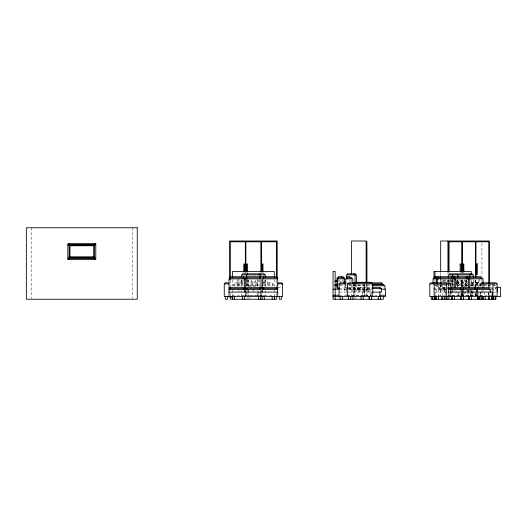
<?xml version="1.0" encoding="UTF-8"?>
<svg xmlns="http://www.w3.org/2000/svg" width="527" height="527" viewBox="0 0 527 527"><rect width="100%" height="100%" fill="white"/><g stroke="black" fill="none" stroke-linecap="round" stroke-linejoin="round"><path stroke-width="0.4" stroke-dasharray="2.63 1.98" d="M242.519 282.294L241.458 283.348L243.046 283.348M452.963 282.294L451.902 283.348L453.497 283.348M477.198 282.821L476.144 283.882L476.144 286.266M243.316 280.443L240.141 280.443L240.141 281.504M246.491 280.443L251.26 280.443L251.26 281.504M260.259 280.443L255.496 280.443L255.496 281.504M263.434 280.443L266.609 280.443L266.609 281.504M337.346 280.443L343.11 280.443L343.11 281.504M442.291 280.443L453.266 280.443M454.808 280.443L467.344 280.443M243.316 281.504L239.08 281.504L239.08 284.679M246.089 281.504L252.314 281.504L252.314 284.679M260.259 281.504L254.436 281.504L254.436 284.679M263.434 281.504L267.67 281.504L267.67 284.679M338.611 281.504L343.373 281.504M442.034 281.504L453.503 281.504M456.125 281.504L467.587 281.504M262.242 282.294L264.231 282.294L265.285 283.348L263.698 283.348M456.224 282.294L464.366 282.294L465.427 283.348L465.427 286.596M471.098 282.294L480.057 282.294M242.749 282.821L234.574 282.821L234.574 283.882M246.017 282.821L259.91 282.821M263.177 282.821L272.169 282.821L272.169 283.882M456.731 282.821L468.029 282.821M471.257 282.821L479.629 282.821M456.033 283.348L465.427 283.348M470.763 283.348L479.873 283.348M243.243 283.882L233.52 283.882L233.52 284.679L243.243 284.679M246.017 283.882L260.259 283.882M263.177 283.882L273.23 283.882L273.23 284.679L263.5 284.679M456.487 283.882L468.029 283.882M471.184 283.882L479.577 283.882M246.089 284.679L260.364 284.679M339.559 284.679L344.487 284.679M348.584 284.679L371.561 284.679M453.503 284.679L435.704 284.679L435.704 285.739M454.537 284.679L469.149 284.679M470.677 284.679L494.57 284.679L494.57 285.739M470.631 285.469L472.943 285.469L472.943 284.679M232.993 285.739L243.099 285.739M246.037 285.739L260.364 285.739M263.157 285.739L273.757 285.739M339.559 285.739L344.487 285.739M348.248 285.739L371.891 285.739M434.643 285.739L453.53 285.739M456.145 285.739L467.712 285.739M469.952 285.739L495.63 285.739L495.63 289.178M248.737 286.266L258.006 286.266M364.019 286.266L364.552 286.266L364.552 296.062M463.51 286.266L467.785 286.266M277.722 287.32L280.904 287.32M348.545 287.32L371.627 287.32M449.551 287.327L438.056 287.327L438.056 288.381M489.86 287.32L496.256 287.32M338.841 288.117L344.375 288.117L344.375 284.257M348.143 288.117L352.886 288.117L352.886 284.257M433.049 288.117L449.465 288.117M348.419 288.381L371.792 288.381M450.249 288.381L437.667 288.381L437.667 289.442M490.657 288.381L496.256 288.381M357.655 288.908L369.308 288.915M339.599 289.171L345.33 289.171M348.248 289.178L371.891 289.178M433.925 289.171L449.564 289.171M491.414 289.171L496.355 289.171M344.375 289.442L368.235 289.442L368.235 292.09M450.638 289.442L436.606 289.442L436.606 292.09M364.552 290.766L362.958 290.766L362.958 291.556M353.426 291.556L370.633 291.556L370.633 295.528M339.085 292.09L371.792 292.09M434.742 292.09L450.875 292.09M494.076 292.09L495.762 292.09M232.46 295.258L274.284 295.258M339.599 295.258L346.153 295.258M346.97 295.258L378.913 295.258M433.925 295.258L496.355 295.258M347.082 295.528L371.403 295.528M489.214 284.916L489.214 286.543M489.214 290.614L489.214 295.489M488.918 284.317L488.918 286.774M488.918 293.315L488.918 295.766M488.713 284.679L488.713 286.266M488.713 291.82L488.713 295.812M488.522 284.317L488.522 286.774M488.522 293.315L488.522 295.766M484.517 284.679L484.517 286.266M484.517 291.82L484.517 295.792M483.042 289.442L483.042 291.424M481.935 243.441L481.935 276.787M481.935 280.041L481.935 281.668M481.935 283.348L481.935 286.596M481.935 290.614L481.935 295.528L448.339 295.528L448.339 282.828M480.4 283.882L480.4 286.266M480.4 291.82L480.4 295.838M480.262 284.679L480.262 286.266M480.262 291.82L480.262 295.792M479.484 278.855L479.484 286.569M478.872 292.841L478.872 295.838M478.786 280.173L478.786 286.523M477.811 283.348L477.811 286.596M477.811 293.098L477.811 295.528M477.014 293.144L477.014 295.528M476.144 292.841L476.144 295.838M475.927 280.226L475.927 286.774M475.927 293.315L475.927 295.766M475.473 280.226L475.532 286.774M475.473 293.315L475.532 295.766M475.143 280.173L475.143 286.523M475.071 280.226L475.071 286.774M475.071 293.315L475.071 295.766M473.332 279.653L473.332 286.793M473.332 290.766L473.332 295.528M472.541 283.348L472.541 286.596M472.541 290.66L472.541 295.528M472.218 291.681L472.218 295.561M471.797 290.344L471.797 296.062M471.533 290.344L471.533 296.062M471.204 279.613L471.204 286.154M471.204 291.879L471.204 295.963M470.268 292.841L470.268 295.838M470.143 289.171L470.143 295.963M469.998 289.969L469.998 291.556M468.977 290.766L468.977 295.528M468.602 289.442L468.602 291.424M468.47 291.556L468.47 290.766L466.303 290.766L466.303 291.556M468.411 290.66L468.411 295.528M467.68 290.766L467.68 291.556M467.653 284.679L467.653 285.469L457.331 285.469L457.331 284.679M467.456 291.681L467.456 295.561M467.1 290.766L467.1 291.556M466.467 279.738L466.467 286.214M466.191 279.626L466.191 286.569M465.427 290.66L465.427 295.528M465.209 281.504L465.209 284.679M465.045 279.626L465.045 286.569M464.63 291.556L464.63 295.528M463.773 290.344L463.773 296.062M463.51 292.795L463.51 296.062M462.825 293.236L462.825 295.561M462.627 284.679L462.627 285.469M462.482 280.226L462.482 286.774M462.482 293.315L462.482 295.766M462.087 280.226L462.087 286.774M462.087 293.315L462.087 295.766M462.021 280.226L462.021 286.774M462.021 293.315L462.021 295.766M461.626 280.226L461.626 286.774M461.626 293.315L461.626 295.766M461.303 283.348L461.303 286.596M461.303 293.098L461.303 295.528M461.138 279.626L461.138 286.569M460.13 289.171L460.13 296.589M459.722 263.895L459.722 270.41M459.722 283.882L459.722 284.679M458.51 281.504L458.51 284.679M458.49 292.841L458.49 295.838M458.055 291.681L458.055 295.561M457.851 279.738L457.851 286.214M457.581 279.626L457.581 286.569M457.482 280.173L457.482 286.523M456.678 281.504L456.678 284.679M456.033 290.66L456.033 295.528M454.155 289.442L454.155 291.424M452.7 279.653L452.7 286.793M452.7 290.766L452.7 295.528M452.574 278.855L452.574 286.569M452.574 289.442L452.574 291.424M452.443 283.882L452.443 284.679M451.909 281.504L451.902 286.596M451.902 290.66L451.902 295.528M451.751 279.626L451.751 283.486M450.598 278.855L450.598 281.938M450.17 279.626L450.17 281.938M449.017 278.855L449.017 281.938M449.037 282.683L449.037 295.766M448.925 287.327L448.925 288.381M448.635 280.226L448.635 281.866M448.635 282.683L448.635 295.766M448.536 289.442L448.536 292.09M448.339 279.653L448.339 282.031M447.943 272.722L447.943 274.343M447.943 280.041L447.943 281.668M445.737 292.09L445.737 295.838M445.17 279.626L445.17 281.938M445.17 282.709L445.17 288.117M445.17 289.442L445.17 292.09M444.669 287.327L444.669 288.381M444.287 289.442L444.287 292.09M444.017 278.855L444.017 281.938M444.017 282.709L444.017 288.117M444.017 289.442L444.017 292.09M443.635 287.327L443.635 288.381M442.41 284.679L442.41 287.854M442.41 288.644L442.41 295.792M441.613 284.257L441.613 288.117M440.862 284.257L440.862 288.117M440.862 290.107L440.862 292.09M440.671 272.722L440.671 275.97M440.671 284.916L440.671 295.489M440.46 284.257L440.46 288.117M438.214 284.679L438.214 295.838M437.305 284.257L437.305 288.117M436.606 284.257L436.606 288.117M434.979 279.613L434.979 282.07M434.979 282.887L434.979 295.963M379.848 287.32L379.848 291.181M371.146 292.09L371.146 295.838M370.362 291.556L370.362 289.969L356.601 289.969L356.601 291.556M369.302 289.969L369.308 287.861L357.662 287.861L357.655 289.969M367.181 287.327L367.181 289.442M366.93 284.317L366.93 295.766M366.14 284.317L366.14 295.766M364.552 284.679L364.552 285.469L353.966 285.469L353.966 284.679M364.229 283.882L364.229 295.812M364.019 285.469L364.019 296.062M362.642 292.09L362.642 295.838M360.791 287.32L360.791 288.381M359.73 288.381L359.73 292.09M358.933 288.381L358.933 292.09M358.67 287.327L358.676 289.442M357.873 287.32L357.873 288.381M356.601 284.6L356.601 288.644L350 288.644L350 282.979M355.811 297.116L355.811 298.532M355.014 284.415L355.014 295.528M354.487 285.469L354.487 295.561M354.487 297.821L354.487 299.237M353.946 287.327L353.946 289.442M353.426 283.348L353.426 295.528M352.886 289.442L352.886 292.09M351.575 280.041L351.575 281.668M351.575 284.916L351.575 295.489M350 279.738L350 282.169M346.292 289.178L346.292 295.528M344.375 288.381L344.375 292.09M276.398 280.226L276.398 286.774M276.398 293.315L276.398 295.766M274.284 279.613L274.284 286.154M274.284 289.171L274.284 296.589M272.703 284.679L272.703 285.739M265.285 279.653L265.285 286.793M265.285 290.66L265.285 295.528L241.458 295.528L241.458 290.66M261.399 293.315L261.399 295.766M260.872 293.315L260.872 295.766M260.522 291.556L260.522 295.528M259.33 284.679L259.33 285.469L247.413 285.469L247.413 284.679M258.797 291.681L258.797 295.561M258.006 290.344L258.006 296.062M257.347 278.855L257.347 286.569M257.347 292.841L257.347 295.838M254.166 291.556L254.166 290.766L252.578 290.766L252.578 291.556M249.271 297.116L249.271 298.532M248.79 279.626L248.79 286.569M248.79 289.442L248.79 291.424M248.737 290.344L248.737 296.062M247.947 291.681L247.947 295.561M247.947 297.116L247.947 299.237M247.466 278.855L247.466 286.569M247.466 289.442L247.466 291.424M246.491 279.738L246.491 286.214M246.228 291.556L246.228 295.528M245.878 293.315L245.878 295.766M245.345 293.315L245.345 295.766M241.458 279.653L241.458 286.793M238.902 278.855L238.902 286.569M238.902 289.442L238.902 291.424M237.578 279.626L237.578 286.569M234.054 284.679L234.054 285.739M232.46 279.613L232.46 286.154M232.46 289.171L232.46 296.589M230.345 280.226L230.345 286.774M230.345 293.315L230.345 295.766M132.231 227.763L132.231 298.414M31.376 227.763L31.376 298.414"/><path stroke-width="0.79" d="M224.252 283.882L225.312 282.821L227.96 282.821L229.021 283.882L224.252 283.882L224.252 296.589L282.492 296.589L282.492 283.882L281.431 282.821L278.783 282.821L277.722 283.882L282.492 283.882M339.085 296.589L339.085 283.882L340.146 282.821L345.903 282.821M347.589 296.589L347.589 283.882L348.65 282.821L381.752 282.821L381.752 283.882M496.52 287.32L500.65 287.32L500.65 296.589L429.834 296.589L429.834 283.882L430.888 282.821L449.729 282.821L450.789 283.882L450.789 296.589M435.144 282.821L434.09 283.882L434.176 299.237M366.14 241.788L366.93 241.788L366.93 282.683M69.156 244.805L94.452 244.805M67.838 244.969L95.776 244.969M69.156 245.575L94.452 245.575M69.953 245.74L93.661 245.74M69.156 256.82L94.452 256.82M69.156 257.591L94.452 257.591M69.156 257.92L94.452 257.92M67.838 258.204L95.776 258.204M230.082 277.795L246.405 277.795M246.755 277.795L277.722 277.788L277.722 296.589M277.722 278.855L262.374 278.855L262.374 288.117L263.994 288.117M344.375 278.855L337.26 278.855L337.26 288.117M337.346 280.443L335.699 280.443L335.699 281.504M334.638 281.504L337.814 281.504M355.277 282.294L371.16 282.294L372.741 283.882L372.741 296.589M339.085 283.882L345.574 283.882M347.589 283.882L382.813 283.882L382.813 284.679M429.834 283.882L450.789 283.882M497.093 283.882L480.4 283.882L481.461 282.821L496.032 282.821L497.093 283.882L497.093 296.589M334.638 284.679L337.919 284.679M372.299 284.679L383.873 284.679L383.873 285.739M334.638 285.739L337.919 285.739M372.385 285.739L384.934 285.739L384.934 289.178M243.988 287.327L245.595 287.327M260.786 287.32L262.374 287.32M372.214 287.32L380.375 287.32L380.375 288.381M450.499 287.327L489.273 287.327L489.273 288.381M229.021 288.117L230.635 288.117M259.436 288.117L261.049 288.117L261.049 278.855L229.021 278.855L229.021 296.589M276.108 288.117L277.722 288.117M339.507 288.117L337.076 288.117L337.076 277.788L344.375 277.788L344.375 283.486M348.143 288.117L345.771 288.117L345.771 278.855L352.886 278.855L352.886 283.486M230.082 288.381L246.405 288.381L246.405 289.442M246.755 288.381L277.722 288.381M372.214 288.381L381.436 288.381L381.436 292.09L372.51 292.09M450.117 288.381L489.662 288.381L489.662 289.442M333.044 289.171L339.283 289.178M381.37 289.171L385.461 289.171L385.461 296.589L333.044 296.589M229.021 289.442L261.049 289.442L261.049 292.09M277.722 289.442L262.374 289.442L262.374 292.09M450.098 289.442L490.723 289.442L490.723 292.09M229.021 292.09L277.722 292.09M449.992 292.09L492.178 292.09L492.178 296.589M333.044 295.258L338.782 295.258M379.73 295.258L385.461 295.258M229.555 297.116L233.046 297.116M497.317 288.381L497.317 292.09M495.867 296.589L495.867 299.237L431.284 299.237L431.284 296.589M495.65 296.589L495.65 299.237M493.819 296.589L493.819 299.237M492.969 283.882L492.976 299.237M492.758 296.589L492.758 299.237M491.395 296.589L491.395 299.237M489.563 296.589L489.563 299.237M489.214 283.289L489.214 241.004L440.671 241.004L440.671 271.906M488.918 283.5L488.918 241.788L448.635 241.788L448.635 272.051M488.503 296.589L488.503 299.237M485.196 296.589L485.196 299.237M483.358 296.589L483.358 299.237M483.042 287.34L483.042 278.855L433.049 278.855L433.049 283.486M482.304 296.589L482.304 299.237M481.981 278.855L481.981 277.795L434.11 277.795L434.11 278.855M481.882 296.589L481.882 299.237M480.69 277.795L480.69 276.741L434.406 276.741L434.406 277.795M480.057 296.589L480.057 299.237M479.109 296.589L479.109 299.237M478.997 296.589L478.997 299.237M478.048 296.589L478.048 299.237M477.811 287.327L477.811 288.381M477.594 296.273L477.594 299.237M477.429 289.442L477.429 292.09M476.276 289.442L476.276 292.09M475.927 241.788L475.927 276.958M475.532 241.788L475.473 276.958M475.216 288.381L475.216 289.442M474.834 287.327L474.834 288.381M473.332 277.268L473.332 274.883L448.339 274.883L448.339 277.268M472.271 274.883L472.271 273.829L449.399 273.829L449.399 274.883M471.355 296.273L471.355 299.237M471.204 274.712L471.204 271.438L433.925 271.438L433.925 278.796M469.768 274.877L469.768 277.307M469.748 278.855L469.748 287.34M469.517 296.273L469.517 299.237M469.228 276.741L469.228 277.795M468.602 278.855L468.602 287.34M468.463 296.273L468.463 299.237M467.541 276.741L467.541 278.855M467.251 277.795L467.251 278.855M466.243 276.741L466.243 277.795M463.859 272.044L463.859 263.895L463.167 263.895L463.167 272.044M463.523 296.273L463.523 299.237M463.371 287.327L463.371 288.381M462.976 289.442L462.976 292.09M462.482 241.788L462.482 272.051M462.087 241.788L462.087 272.051M462.021 241.788L462.021 272.051M461.836 289.442L461.836 292.09M461.685 296.273L461.685 299.237M461.336 272.044L461.336 263.895L460.644 263.895L460.644 272.044M460.776 288.381L460.776 289.442M460.631 296.273L460.631 299.237M460.387 287.327L460.387 288.381M457.851 274.877L457.851 277.307M455.308 278.855L455.308 287.34M454.781 276.741L454.781 277.795M454.393 296.273L454.393 299.237M454.155 278.855L454.155 287.34M453.2 276.741L453.2 277.795M453.101 276.741L453.101 278.855M452.7 274.883L452.7 277.268M452.555 296.273L452.555 299.237M451.804 276.741L451.804 277.795M451.52 276.741L451.52 277.795M451.501 296.273L451.501 299.237M449.037 241.788L449.037 272.051M448.885 296.589L448.885 299.237M447.943 241.004L447.943 271.906M447.048 296.589L447.048 299.237M446.659 283.882L446.659 296.589M445.994 296.589L445.994 299.237M444.63 296.589L444.63 299.237M442.792 296.589L442.792 299.237M441.922 288.381L441.922 289.442M441.738 296.589L441.738 299.237M440.862 278.855L440.862 283.486M440.341 276.741L440.341 277.795M438.662 276.741L438.662 277.795M438.365 277.795L438.365 278.855M438.431 296.589L438.431 299.237M437.305 278.855L437.305 283.486M436.606 278.855L436.606 283.486M436.593 296.589L436.593 299.237M436.086 276.741L436.086 277.795M435.533 296.589L435.533 299.237M434.979 271.438L434.979 277.162M434.979 296.78L434.979 299.237M432.338 296.589L432.338 299.237M383.346 296.589L383.346 299.237L333.044 299.237L333.044 271.438L335.165 271.438L335.165 299.237M380.375 296.589L380.375 299.237M379.848 291.951L379.848 296.589M378.261 296.589L378.261 299.237M371.68 296.589L371.68 299.237M369.559 296.589L369.559 299.237M369.038 296.273L369.038 299.237M366.14 282.683L366.14 241.004L351.575 241.004L351.575 274.343M363.169 296.589L363.169 299.237M361.048 296.589L361.048 299.237M356.601 282.979L356.601 274.877L346.292 274.883L346.292 278.855M355.541 274.877L355.541 273.823L347.352 273.829L347.352 274.883M355.014 274.883L355.014 283.618M353.953 273.829L353.953 274.883M352.892 296.273L352.892 299.237M351.832 278.855L351.832 277.795L346.647 277.795L346.647 276.741L350.007 276.741L350.007 277.795M350.778 296.273L350.771 299.237M348.65 296.589L348.65 299.237M346.832 277.795L346.832 278.855M344.164 281.504L344.164 283.091M343.314 278.855L343.314 276.734L338.13 276.734L338.136 277.795M342.26 296.589L342.26 299.237M341.496 276.741L341.496 277.795M340.139 296.589L340.139 299.237M338.321 277.795L338.321 278.855M281.431 296.589L281.431 299.237L279.31 299.237L279.31 296.589M277.195 277.597L277.195 241.004L229.555 241.004L229.555 279.224M276.668 278.855L276.668 276.734L246.755 276.741L246.755 278.855M276.668 289.442L276.668 287.327L263.434 287.327L263.434 289.442M276.668 296.589L276.668 299.237L230.609 299.237L230.609 297.116M276.398 276.958L276.398 241.788L261.399 241.788L261.399 272.051M274.554 296.589L274.554 299.237M274.284 277.162L274.284 271.438L232.46 271.438L232.46 277.162M274.284 296.78L274.284 299.237M272.163 296.589L272.163 299.237M265.285 277.268L265.285 274.883L241.458 274.883L241.458 277.268M264.231 274.883L264.231 273.829L242.519 273.829L242.519 274.883M264.225 296.273L264.225 299.237M263.434 276.741L263.434 278.855M262.986 272.044L262.986 263.895L262.196 263.895L262.196 272.044M262.11 296.273L262.11 299.237M260.872 272.051L260.872 241.788L245.878 241.788L245.878 272.051M260.522 296.589L260.522 299.237M260.259 274.877L260.259 277.307M259.989 276.741L259.995 278.855M259.995 289.442L259.989 287.327L246.755 287.327L246.755 289.442M259.198 273.823L259.198 274.877M258.401 296.589L258.401 299.237M247.545 273.823L247.545 274.877M247.466 272.044L247.466 263.895L246.669 263.895L246.669 272.044M246.491 274.877L246.491 277.307M246.405 278.855L246.399 276.741L230.082 276.741L230.082 278.855M245.694 278.855L245.694 288.117M245.694 289.442L245.694 292.09M245.345 272.051L245.345 241.788L230.345 241.788L230.345 279.409M244.64 296.273L244.64 299.237M244.554 272.044L244.554 263.895L243.757 263.895L243.757 272.044M244.376 278.855L244.376 288.117M244.376 289.442L244.376 292.09M243.316 276.741L243.316 278.855M243.316 289.442L243.316 287.327L230.082 287.327L230.082 289.442M242.519 296.273L242.519 299.237M234.581 296.589L234.581 299.237M232.46 296.78L232.46 299.237M229.555 288.17L229.555 289.797M227.433 296.589L227.433 299.237L225.319 299.237L225.319 296.589M94.452 243.645L94.452 259.528M93.661 244.805L93.661 257.92M69.953 244.805L69.953 257.92M69.156 243.645L69.156 259.528M137.264 227.763L26.35 227.763L26.35 299.237L137.264 299.237L137.264 227.763M95.776 243.645L67.838 243.645L67.838 259.528L95.776 259.528L95.776 243.645M477.304 263.895L476.612 263.895L476.612 274.488L477.304 274.488L477.304 263.895"/></g></svg>
